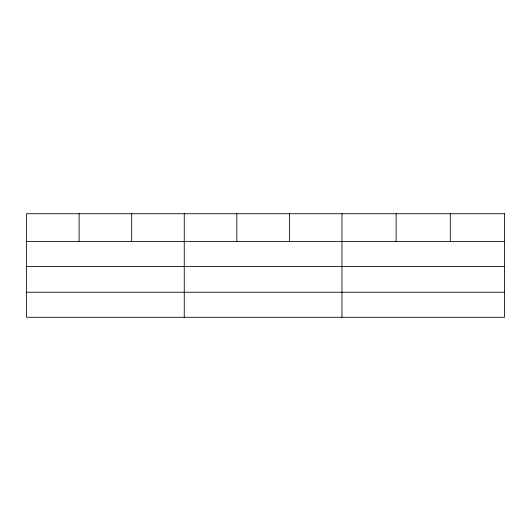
<?xml version="1.0" encoding="UTF-8"?>
<svg xmlns="http://www.w3.org/2000/svg" width="531" height="531" viewBox="0 0 531 531"><rect width="100%" height="100%" fill="white"/><g stroke="black" fill="none" stroke-linecap="round" stroke-linejoin="round"><path stroke-width="0.8" d="M26.55 241.399L504.45 241.399M26.55 266.443L504.45 266.443M26.55 292.242L504.45 292.242M450.288 213.721L450.288 241.399M396.126 213.721L396.126 241.399M341.964 213.721L341.964 317.279M289.395 213.721L289.395 241.399M236.826 213.721L236.826 241.399M184.257 213.721L184.257 317.279M131.688 213.721L131.688 241.399M79.119 213.721L79.119 241.399M504.45 213.721L26.55 213.721L26.55 317.279L504.45 317.279L504.45 213.721"/></g></svg>
